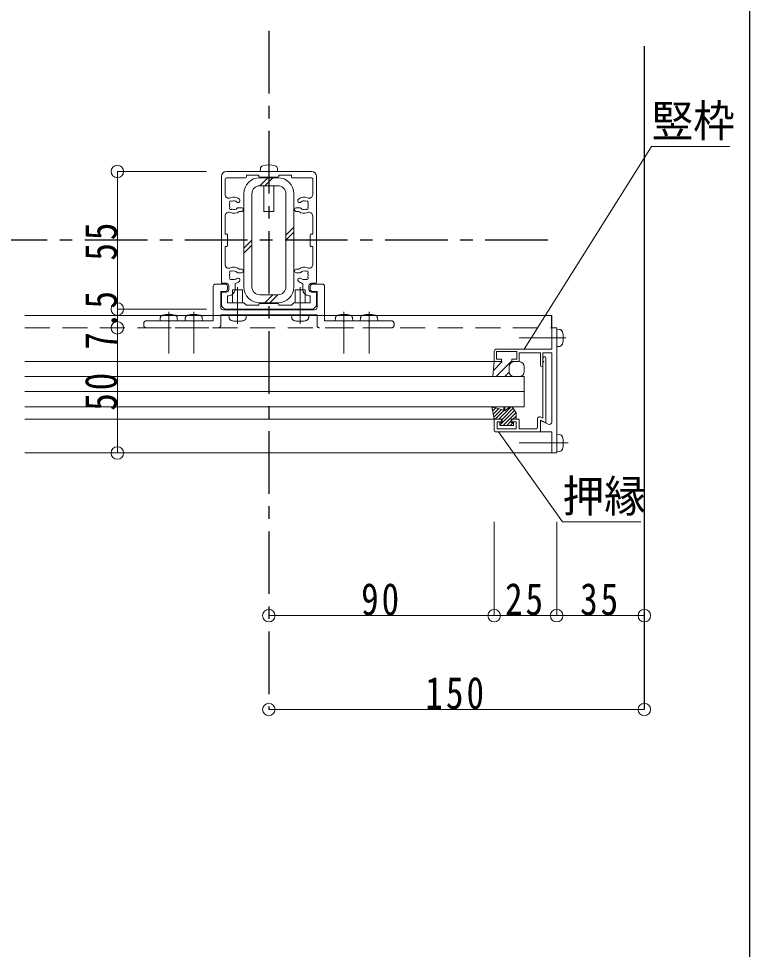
# Model space of a CAD drawing. Units: millimetres at full size, sheet at 1:5. Extents: x -1050 to 1050, y -742 to 742.
# Drawn here: x 698 to 990, y -320.2 to 51.8 of the extents above; entities that cross this region are included whole.
import ezdxf
from ezdxf.enums import TextEntityAlignment as Align

# ---------------------------------------------------------------- set-up
doc = ezdxf.new("R2010")
doc.units = ezdxf.units.MM
doc.header["$LTSCALE"] = 5
doc.linetypes.add('CHAIN1', pattern=[8, 5, -1, 1, -1])
doc.linetypes.add('DASHED2', pattern=[3, 2, -1])
for name, color, linetype in [('0-0_通り芯', 7, 'CHAIN1'), ('0-1_躯体', 134, 'Continuous'), ('1-5_図枠1_1', 7, 'Continuous')]:
    doc.layers.add(name, color=color, linetype=linetype)
for name, color, linetype, lineweight in [('0-3_寸法', 54, 'Continuous', 20), ('0-4_手摺部材', 92, 'Continuous', 20), ('0-7_ガラス', 6, 'Continuous', 20), ('0-8_その他', 11, 'Continuous', 20), ('0-9_文字', 3, 'Continuous', 20), ('0-A_支柱', 6, 'Continuous', 20), ('0-B_足元', 4, 'Continuous', 20)]:
    doc.layers.add(name, color=color, linetype=linetype, lineweight=lineweight)
doc.styles.add('ＭＳ ゴシック', font='')
doc.styles.get('ＭＳ ゴシック').set_extended_font_data('MS Gothic')

# ---------------------------------------------------------------- blocks, each defined once
blk = doc.blocks.new('dimension_origin')
at = {"color": 0, "linetype": 'Continuous', "lineweight": -2}
blk.add_circle((0, 0), 1.25, dxfattribs=at)

msp = doc.modelspace()

# ---------------------------------------------------------------- linework, layer by layer
at = {"layer": '0-0_通り芯'}
for p, q in [((798.02, 46.883), (798.02, -224.293)), ((909.462, -36.793), (-151.98, -36.793))]:
    msp.add_line(p, q, dxfattribs=at)
at = {"layer": '0-0_通り芯', "linetype": 'Continuous'}
msp.add_line((911.02, -71.793), (911.02, -66.793), dxfattribs=at)
at = {"layer": '0-1_躯体'}
msp.add_line((948.02, 40.808), (948.02, -224.293), dxfattribs=at)
at = {"layer": '0-3_寸法'}
for p, q in [((737.484, -9.293), (773.048, -9.293)), ((737.484, -9.293), (737.484, -64.293)), ((737.484, -64.293), (773.048, -64.293)), ((737.484, -64.293), (737.484, -71.793)), ((737.484, -71.793), (737.484, -121.793)), ((888.02, -186.793), (888.02, -149.293)), ((913.02, -186.793), (913.02, -149.293)), ((888.02, -186.793), (798.02, -186.793)), ((888.02, -186.793), (913.02, -186.793)), ((913.02, -186.793), (948.02, -186.793)), ((798.02, -224.293), (948.02, -224.293))]:
    msp.add_line(p, q, dxfattribs=at)
at = {"layer": '0-4_手摺部材'}
for p, q in [((775.77, -66.793), (775.77, -55.293)), ((776.77, -54.293), (780.47, -54.293)), ((781.47, -55.293), (781.47, -56.293)), ((814.57, -55.293), (814.57, -56.293)), ((819.27, -54.293), (815.57, -54.293)), ((820.27, -55.293), (820.27, -66.793)), ((780.47, -57.293), (778.77, -57.293)), ((778.77, -57.293), (778.77, -63.593)), ((783.52, -56.593), (787.52, -56.593)), ((783.52, -61.793), (783.52, -56.593)), ((787.52, -56.593), (787.52, -61.793)), ((808.52, -56.593), (812.52, -56.593)), ((808.52, -61.793), (808.52, -56.593)), ((812.52, -56.593), (812.52, -61.793)), ((815.57, -57.293), (817.27, -57.293)), ((817.27, -57.293), (817.27, -63.593)), ((911.02, -66.793), (700.52, -66.793)), ((778.77, -66.793), (778.77, -66.593)), ((778.77, -66.593), (817.27, -66.593)), ((779.77, -64.593), (816.27, -64.593)), ((782.038, -66.793), (782.02, -66.593)), ((789.02, -66.593), (782.02, -66.593)), ((789.003, -66.793), (789.02, -66.593)), ((807.038, -66.793), (807.02, -66.593)), ((814.02, -66.593), (807.02, -66.593)), ((814.003, -66.793), (814.02, -66.593)), ((914.139, -72.391), (913.02, -72.293)), ((913.02, -72.293), (913.02, -79.293)), ((888.02, -81.293), (888.02, -85.293)), ((911.02, -80.293), (889.02, -80.293)), ((906.52, -81.793), (906.52, -86.793)), ((907.52, -81.793), (911.02, -81.793)), ((907.52, -81.793), (907.52, -86.793)), ((911.02, -81.793), (911.02, -109.425)), ((914.139, -79.195), (913.02, -79.293)), ((888.02, -85.293), (700.52, -85.293)), ((907.52, -83.893), (907.52, -84.993)), ((907.82, -85.293), (907.52, -84.993)), ((907.82, -85.293), (907.52, -85.593)), ((908.72, -83.893), (908.72, -109.476)), ((907.52, -85.593), (907.52, -107.576)), ((906.464, -107.39), (907.234, -107.756)), ((888.02, -108.296), (700.52, -108.296)), ((888.02, -108.593), (888.02, -112.793)), ((890.52, -108.293), (888.32, -108.293)), ((890.72, -109.293), (889.22, -109.293)), ((889.22, -112.093), (889.22, -109.293)), ((891.02, -108.793), (891.02, -108.993)), ((895.02, -108.993), (895.02, -108.793)), ((896.82, -109.293), (895.32, -109.293)), ((897.72, -108.293), (895.52, -108.293)), ((896.82, -109.293), (896.82, -112.093)), ((898.02, -108.593), (898.02, -112.093)), ((905.32, -111.593), (905.32, -108.112)), ((908.434, -109.657), (906.52, -108.745)), ((906.52, -112.993), (906.52, -108.745)), ((906.22, -113.293), (888.52, -113.293)), ((896.82, -112.093), (889.22, -112.093)), ((904.82, -112.093), (898.02, -112.093)), ((911.02, -113.293), (911.02, -121.793)), ((914.139, -114.391), (913.02, -114.293)), ((913.02, -114.293), (913.02, -121.293)), ((700.52, -121.793), (911.061, -121.793)), ((914.139, -121.195), (913.02, -121.293))]:
    msp.add_line(p, q, dxfattribs=at)
at = {"layer": '0-4_手摺部材', "linetype": 'CHAIN1'}
for p, q in [((785.52, -55.593), (785.52, -70.193)), ((810.52, -55.593), (810.52, -70.193)), ((758.02, -65.393), (758.02, -81.993)), ((768.02, -65.393), (768.02, -81.993)), ((828.02, -65.393), (828.02, -81.993)), ((838.02, -65.393), (838.02, -81.993)), ((916.62, -75.793), (898.061, -75.793)), ((917.661, -117.793), (898.061, -117.793))]:
    msp.add_line(p, q, dxfattribs=at)
at = {"layer": '0-4_手摺部材', "linetype": 'DASHED2'}
for p, q in [((775.77, -68.993), (775.77, -66.793)), ((778.77, -70.793), (778.77, -66.793)), ((782.118, -67.712), (782.038, -66.793)), ((788.922, -67.712), (789.003, -66.793)), ((807.118, -67.712), (807.038, -66.793)), ((813.922, -67.712), (814.003, -66.793)), ((817.27, -70.793), (817.27, -66.593)), ((820.27, -68.993), (820.27, -66.793)), ((748.02, -70.793), (748.02, -69.993)), ((749.02, -68.993), (757.72, -68.993)), ((754.618, -67.874), (754.52, -68.993)), ((758.02, -69.293), (757.72, -68.993)), ((758.02, -69.293), (758.32, -68.993)), ((758.32, -68.993), (767.72, -68.993)), ((761.422, -67.874), (761.52, -68.993)), ((764.618, -67.874), (764.52, -68.993)), ((768.02, -69.293), (767.72, -68.993)), ((768.02, -69.293), (768.32, -68.993)), ((768.32, -68.993), (775.77, -68.993)), ((771.422, -67.874), (771.52, -68.993)), ((827.72, -68.993), (820.27, -68.993)), ((824.618, -67.874), (824.52, -68.993)), ((828.02, -69.293), (827.72, -68.993)), ((828.02, -69.293), (828.32, -68.993)), ((837.72, -68.993), (828.32, -68.993)), ((831.422, -67.874), (831.52, -68.993)), ((834.618, -67.874), (834.52, -68.993)), ((838.02, -69.293), (837.72, -68.993)), ((838.02, -69.293), (838.32, -68.993)), ((847.02, -68.993), (838.32, -68.993)), ((841.422, -67.874), (841.52, -68.993)), ((848.02, -70.793), (848.02, -69.993)), ((700.52, -71.793), (911.061, -71.793)), ((749.02, -71.793), (777.77, -71.793)), ((847.02, -71.793), (818.27, -71.793))]:
    msp.add_line(p, q, dxfattribs=at)
at = {"layer": '0-4_手摺部材'}
for points in [[(911.02, -121.793), (913.02, -121.793), (913.02, -71.793), (911.02, -71.793), (911.02, -80.293)], [(888.02, -85.293), (891.02, -85.293), (891.02, -84.293), (889.02, -84.293), (889.02, -81.293), (897.02, -81.293), (897.02, -84.293), (895.02, -84.293), (895.02, -85.293), (898.02, -85.293), (898.02, -81.793), (906.52, -81.793)], [(911.02, -113.293), (906.52, -113.293), (906.52, -108.793), (909.573, -110.319)]]:
    msp.add_lwpolyline(points, dxfattribs=at)
for centre, radius, start, end in [((776.77, -55.293), 1, 90, 180), ((780.47, -55.293), 1, 0, 90), ((815.57, -55.293), 1, 90, 180), ((819.27, -55.293), 1, 0, 90), ((780.47, -56.293), 1, 270, 360), ((815.57, -56.293), 1, 180, 270), ((755.913, -67.987), 1.3, 105.88085, 113.31036), ((758.02, -75.393), 9, 74.11915, 105.88085), ((760.127, -67.987), 1.3, 66.68964, 74.11915), ((765.913, -67.987), 1.3, 105.88085, 113.31036), ((768.02, -75.393), 9, 74.11915, 105.88085), ((770.127, -67.987), 1.3, 66.68964, 74.11915), ((779.77, -63.593), 1, 180, 270), ((816.27, -63.593), 1, 270, 360), ((825.913, -67.987), 1.3, 105.88085, 113.31036), ((828.02, -75.393), 9, 74.11915, 105.88085), ((830.127, -67.987), 1.3, 66.68964, 74.11915), ((835.913, -67.987), 1.3, 105.88085, 113.31036), ((838.02, -75.393), 9, 74.11915, 105.88085), ((840.127, -67.987), 1.3, 66.68964, 74.11915), ((914.026, -73.686), 1.3, 15.88085, 85), ((906.62, -75.793), 9, 344.11915, 15.88085), ((889.02, -81.293), 1, 90, 180), ((914.026, -77.9), 1.3, 275, 344.11915), ((908.12, -83.893), 0.6, 0, 180), ((907.02, -86.793), 0.5, 180, 360), ((906.12, -108.112), 0.8, 64.54, 180), ((907.32, -107.576), 0.2, 244.54, 360), ((888.32, -108.593), 0.3, 90, 180), ((890.52, -108.793), 0.5, 0, 90), ((890.72, -108.993), 0.3, 270, 360), ((895.52, -108.793), 0.5, 90, 180), ((895.32, -108.993), 0.3, 180, 270), ((897.72, -108.593), 0.3, 0, 90), ((908.52, -109.476), 0.2, 244.54, 360), ((910.02, -109.425), 1, 243.43495, 360), ((888.52, -112.793), 0.5, 180, 270), ((904.82, -111.593), 0.5, 270, 360), ((906.22, -112.993), 0.3, 270, 360), ((914.026, -115.686), 1.3, 15.88085, 85), ((906.62, -117.793), 9, 344.11915, 15.88085), ((914.026, -119.9), 1.3, 275, 344.11915)]:
    msp.add_arc(centre, radius, start, end, dxfattribs=at)
at = {"layer": '0-4_手摺部材', "linetype": 'DASHED2'}
for centre, radius, start, end in [((755.913, -67.987), 1.3, 113.31036, 175), ((760.127, -67.987), 1.3, 5, 66.68964), ((765.913, -67.987), 1.3, 113.31036, 175), ((770.127, -67.987), 1.3, 5, 66.68964), ((825.913, -67.987), 1.3, 113.31036, 175), ((830.127, -67.987), 1.3, 5, 66.68964), ((835.913, -67.987), 1.3, 113.31036, 175), ((840.127, -67.987), 1.3, 5, 66.68964), ((749.02, -69.993), 1, 90, 180), ((783.413, -67.599), 1.3, 185, 254.11915), ((785.52, -60.193), 9, 254.11915, 285.88085), ((787.627, -67.599), 1.3, 285.88085, 355), ((808.413, -67.599), 1.3, 185, 254.11915), ((810.52, -60.193), 9, 254.11915, 285.88085), ((812.627, -67.599), 1.3, 285.88085, 355), ((847.02, -69.993), 1, 0, 90), ((749.02, -70.793), 1, 180, 270), ((777.77, -70.793), 1, 270, 360), ((818.27, -70.793), 1, 180, 270), ((847.02, -70.793), 1, 270, 360)]:
    msp.add_arc(centre, radius, start, end, dxfattribs=at)
at = {"layer": '0-7_ガラス'}
for p, q in [((700.52, -97.293), (900.02, -97.293)), ((700.52, -103.293), (900.02, -103.293))]:
    msp.add_line(p, q, dxfattribs=at)
msp.add_lwpolyline([(900.02, -103.293), (900.02, -91.293), (700.52, -91.293)], dxfattribs=at)
at = {"layer": '0-8_その他'}
for p, q in [((888.02, -85.293), (887.52, -91.293)), ((887.728, -88.8), (891.234, -85.293)), ((888.77, -91.293), (894.77, -85.293)), ((896.02, -85.293), (898.02, -85.293)), ((894.02, -87.293), (894.02, -89.293)), ((900.02, -89.293), (900.02, -87.293)), ((892.306, -91.293), (894.038, -89.56)), ((895.841, -91.293), (895.848, -91.286)), ((898.02, -91.293), (896.02, -91.293)), ((887.091, -103.403), (888.002, -108.113)), ((887.187, -103.901), (887.658, -103.43)), ((891.87, -104.679), (887.237, -103.305)), ((887.416, -105.086), (888.749, -103.753)), ((887.646, -106.271), (889.84, -104.077)), ((889.866, -108.293), (894.866, -103.293)), ((891.22, -108.353), (895.649, -103.924)), ((891.895, -103.393), (891.87, -104.679)), ((891.894, -103.437), (892.038, -103.293)), ((891.995, -103.293), (892.195, -103.293)), ((892.27, -104.893), (894.27, -103.293)), ((892.295, -103.393), (892.27, -104.893)), ((895.27, -103.293), (894.27, -103.293)), ((896.77, -105.793), (895.27, -103.293)), ((887.875, -107.456), (890.93, -104.4)), ((888.452, -108.293), (892.277, -104.468)), ((890.27, -110.717), (896.179, -104.808)), ((891.609, -110.793), (896.709, -105.692)), ((895.523, -108.293), (896.77, -107.046)), ((896.77, -105.793), (896.77, -108.143)), ((888.201, -108.293), (891.22, -108.293)), ((890.27, -109.593), (890.27, -110.793)), ((890.27, -109.593), (891.22, -109.593)), ((890.27, -110.793), (895.77, -110.793)), ((891.22, -109.593), (891.22, -108.293)), ((893.023, -110.793), (894.82, -108.996)), ((894.437, -110.793), (895.637, -109.593)), ((894.82, -108.293), (896.62, -108.293)), ((894.82, -109.593), (894.82, -108.293)), ((894.82, -109.593), (895.77, -109.593)), ((895.77, -109.593), (895.77, -110.793))]:
    msp.add_line(p, q, dxfattribs=at)
for centre, radius, start, end in [((896.02, -87.293), 2, 90, 180), ((898.02, -87.293), 2, 0, 90), ((896.02, -89.293), 2, 180, 270), ((898.02, -89.293), 2, 270, 360), ((887.19, -103.393), 0.1, 61.84892, 185.71059), ((891.995, -103.393), 0.1, 90, 180), ((892.195, -103.393), 0.1, 0, 90), ((888.201, -108.093), 0.2, 185.71059, 270), ((896.62, -108.143), 0.15, 270, 360)]:
    msp.add_arc(centre, radius, start, end, dxfattribs=at)
at = {"layer": '0-9_文字'}
for points in [[(900.019, -80.293), (950.934, 0.707), (982.184, 0.707)], [(889.761, -113.293), (915.358, -149.293), (946.608, -149.293)]]:
    msp.add_lwpolyline(points, dxfattribs=at)
at = {"layer": '0-A_支柱'}
for p, q in [((815.02, -9.293), (781.02, -9.293)), ((794.02, -10.793), (794.02, -11.243)), ((794.618, -8.174), (794.52, -9.293)), ((801.422, -8.174), (801.52, -9.293)), ((802.02, -10.793), (802.02, -11.243)), ((802.02, -10.793), (807.02, -10.793)), ((807.02, -11.493), (807.02, -10.793)), ((779.02, -11.293), (779.02, -53.693)), ((780.52, -18.485), (780.52, -12.293)), ((788.72, -11.793), (781.02, -11.793)), ((794.32, -11.543), (801.72, -11.543)), ((796.02, -11.543), (796.02, -11.793)), ((800.02, -11.793), (800.02, -11.543)), ((807.32, -11.793), (815.02, -11.793)), ((815.52, -18.485), (815.52, -12.293)), ((817.02, -53.693), (817.02, -11.293)), ((796.02, -14.993), (796.02, -25.293)), ((800.02, -25.293), (800.02, -14.993)), ((785.697, -23.793), (787.02, -23.793)), ((786.097, -25.293), (787.02, -25.293)), ((796.02, -25.293), (800.02, -25.293)), ((810.343, -23.793), (809.02, -23.793)), ((809.943, -25.293), (809.02, -25.293)), ((780.52, -34.293), (780.52, -27.101)), ((815.52, -34.293), (815.52, -27.101)), ((780.52, -34.293), (781.22, -34.293)), ((781.52, -34.593), (781.52, -38.993)), ((814.52, -34.593), (814.52, -38.993)), ((815.52, -34.293), (814.82, -34.293)), ((780.52, -39.293), (781.22, -39.293)), ((780.52, -46.485), (780.52, -39.293)), ((815.52, -39.293), (814.82, -39.293)), ((815.52, -46.485), (815.52, -39.293)), ((786.097, -48.293), (787.02, -48.293)), ((809.943, -48.293), (809.02, -48.293)), ((785.697, -49.793), (787.02, -49.793)), ((810.343, -49.793), (809.02, -49.793)), ((781.02, -53.993), (779.32, -53.993)), ((782.02, -56.493), (782.02, -54.993)), ((784.52, -56.493), (784.52, -54.004)), ((811.52, -56.493), (811.52, -54.004)), ((814.02, -56.493), (814.02, -54.993)), ((815.02, -53.993), (816.72, -53.993)), ((779.02, -57.793), (779.02, -62.293)), ((779.32, -57.493), (781.02, -57.493)), ((781.52, -58.993), (782.02, -58.993)), ((781.52, -61.793), (781.52, -58.993)), ((814.52, -58.993), (814.02, -58.993)), ((814.52, -61.793), (814.52, -58.993)), ((816.72, -57.493), (815.02, -57.493)), ((817.02, -62.293), (817.02, -57.793)), ((781.52, -61.793), (788.02, -61.793)), ((789.02, -62.793), (788.02, -61.793)), ((789.02, -62.793), (794.02, -62.793)), ((794.02, -62.793), (794.02, -62.343)), ((794.32, -62.043), (801.72, -62.043)), ((802.02, -62.793), (802.02, -62.343)), ((802.02, -62.793), (807.02, -62.793)), ((807.02, -62.793), (808.02, -61.793)), ((814.52, -61.793), (808.02, -61.793)), ((781.02, -64.293), (815.02, -64.293))]:
    msp.add_line(p, q, dxfattribs=at)
msp.add_lwpolyline([(789.02, -11.493), (789.02, -10.793), (794.02, -10.793)], dxfattribs=at)
for centre, radius, start, end in [((795.913, -8.287), 1.3, 105.88085, 175), ((798.02, -15.693), 9, 74.11915, 105.88085), ((800.127, -8.287), 1.3, 5, 74.11915), ((781.02, -11.293), 2, 90, 180), ((815.02, -11.293), 2, 0, 90), ((781.02, -12.293), 0.5, 90, 180), ((788.72, -11.493), 0.3, 270, 360), ((794.32, -11.243), 0.3, 180, 270), ((801.72, -11.243), 0.3, 270, 360), ((807.32, -11.493), 0.3, 180, 270), ((815.02, -12.293), 0.5, 0, 90), ((782.02, -18.485), 1.5, 180, 294.90106), ((814.02, -18.485), 1.5, 245.09894, 360), ((784.02, -22.793), 1.75, 157.5799, 202.4201), ((782.783, -21.555), 0.5, 55.28656, 214.71344), ((782.125, -22.011), 0.3, 337.5799, 34.71344), ((784.02, -22.793), 3.25, 47.4576, 114.90106), ((783.238, -20.898), 0.3, 235.28656, 292.4201), ((784.02, -22.793), 1.75, 47.4576, 112.4201), ((785.71, -20.951), 0.75, 227.4576, 47.4576), ((810.33, -20.951), 0.75, 132.5424, 312.5424), ((812.02, -22.793), 3.25, 65.09894, 132.5424), ((812.02, -22.793), 1.75, 67.5799, 132.5424), ((812.802, -20.898), 0.3, 247.5799, 304.71344), ((813.257, -21.555), 0.5, 325.28656, 124.71344), ((813.915, -22.011), 0.3, 145.28656, 202.4201), ((812.02, -22.793), 1.75, 337.5799, 22.4201), ((782.02, -27.101), 1.5, 65.09894, 180), ((782.783, -24.03), 0.5, 145.28656, 304.71344), ((782.125, -23.575), 0.3, 325.28656, 22.4201), ((784.02, -22.793), 3.25, 245.09894, 309.71514), ((783.238, -24.688), 0.3, 67.5799, 124.71344), ((784.02, -22.793), 1.75, 247.5799, 318.18969), ((785.697, -24.293), 0.5, 90, 138.18969), ((787.02, -24.543), 0.75, 270, 90), ((809.02, -24.543), 0.75, 90, 270), ((812.02, -22.793), 3.25, 230.28486, 294.90106), ((810.343, -24.293), 0.5, 41.81031, 90), ((812.02, -22.793), 1.75, 221.81031, 292.4201), ((812.802, -24.688), 0.3, 55.28656, 112.4201), ((813.257, -24.03), 0.5, 235.28656, 34.71344), ((814.02, -27.101), 1.5, 0, 114.90106), ((813.915, -23.575), 0.3, 157.5799, 214.71344), ((781.22, -34.593), 0.3, 0, 90), ((814.82, -34.593), 0.3, 90, 180), ((781.22, -38.993), 0.3, 270, 360), ((814.82, -38.993), 0.3, 180, 270), ((782.02, -46.485), 1.5, 180, 294.90106), ((784.02, -50.793), 3.25, 50.28486, 114.90106), ((787.02, -49.043), 0.75, 270, 90), ((809.02, -49.043), 0.75, 90, 270), ((812.02, -50.793), 3.25, 65.09894, 129.71514), ((814.02, -46.485), 1.5, 245.09894, 360), ((784.02, -50.793), 1.75, 157.5799, 202.4201), ((782.783, -49.555), 0.5, 55.28656, 214.71344), ((782.783, -52.03), 0.5, 145.28656, 304.71344), ((782.125, -50.011), 0.3, 337.5799, 34.71344), ((782.125, -51.575), 0.3, 325.28656, 22.4201), ((783.238, -48.898), 0.3, 235.28656, 292.4201), ((784.02, -50.793), 1.75, 41.81031, 112.4201), ((785.71, -52.635), 0.75, 312.5424, 132.5424), ((785.697, -49.293), 0.5, 221.81031, 270), ((810.33, -52.635), 0.75, 47.4576, 227.4576), ((810.343, -49.293), 0.5, 270, 318.18969), ((812.02, -50.793), 1.75, 67.5799, 138.18969), ((812.802, -48.898), 0.3, 247.5799, 304.71344), ((813.257, -49.555), 0.5, 325.28656, 124.71344), ((813.257, -52.03), 0.5, 235.28656, 34.71344), ((813.915, -50.011), 0.3, 145.28656, 202.4201), ((813.915, -51.575), 0.3, 157.5799, 214.71344), ((812.02, -50.793), 1.75, 337.5799, 22.4201), ((779.32, -53.693), 0.3, 180, 270), ((781.02, -54.993), 1, 0, 90), ((783.238, -52.688), 0.3, 67.5799, 124.71344), ((784.02, -50.793), 1.75, 247.5799, 312.5424), ((784.02, -50.793), 3.25, 278.84988, 312.5424), ((812.02, -50.793), 3.25, 227.4576, 261.15012), ((812.02, -50.793), 1.75, 227.4576, 292.4201), ((812.802, -52.688), 0.3, 55.28656, 112.4201), ((815.02, -54.993), 1, 90, 180), ((816.72, -53.693), 0.3, 270, 360), ((779.32, -57.793), 0.3, 90, 180), ((781.02, -56.493), 1, 270, 360), ((782.02, -56.493), 2.5, 270, 360), ((814.02, -56.493), 2.5, 180, 270), ((815.02, -56.493), 1, 180, 270), ((816.72, -57.793), 0.3, 0, 90), ((781.02, -62.293), 2, 180, 270), ((794.32, -62.343), 0.3, 90, 180), ((801.72, -62.343), 0.3, 0, 90), ((815.02, -62.293), 2, 270, 360)]:
    msp.add_arc(centre, radius, start, end, dxfattribs=at)
at = {"layer": '0-B_足元'}
for p, q in [((794.42, -14.993), (797.62, -11.793)), ((794.42, -11.793), (801.62, -11.793)), ((796.42, -14.993), (799.62, -11.793)), ((788.02, -18.193), (788.02, -55.393)), ((791.22, -18.193), (791.22, -55.393)), ((794.42, -14.993), (801.62, -14.993)), ((804.82, -18.193), (804.82, -55.393)), ((808.02, -18.193), (808.02, -55.393)), ((804.82, -34.793), (808.02, -31.593)), ((788.02, -39.993), (791.22, -36.793)), ((804.82, -36.793), (808.02, -33.593)), ((788.02, -41.993), (791.22, -38.793)), ((794.42, -58.593), (801.62, -58.593)), ((796.42, -61.793), (799.62, -58.593)), ((798.42, -61.793), (801.62, -58.593)), ((801.62, -61.793), (794.42, -61.793))]:
    msp.add_line(p, q, dxfattribs=at)
for centre, radius, start, end in [((794.42, -18.193), 6.4, 90, 180), ((801.62, -18.193), 6.4, 0, 90), ((794.42, -18.193), 3.2, 90, 180), ((801.62, -18.193), 3.2, 0, 90), ((794.42, -55.393), 6.4, 180, 270), ((794.42, -55.393), 3.2, 180, 270), ((801.62, -55.393), 3.2, 270, 360), ((801.62, -55.393), 6.4, 270, 360)]:
    msp.add_arc(centre, radius, start, end, dxfattribs=at)
at = {"layer": '1-5_図枠1_1'}
msp.add_line((990, 682.5), (990, -707.5), dxfattribs=at)

# ---------------------------------------------------------------- block references
at = {"layer": '0-3_寸法', "xscale": 2, "yscale": 2}
for p, rotation in [((737.484, -9.293), 90), ((737.484, -64.293), 270), ((737.484, -64.293), 90), ((737.484, -71.793), 270), ((737.484, -71.793), 90), ((737.484, -121.793), 270), ((798.02, -186.793), 180), ((888.02, -186.793), 180), ((913.02, -186.793), 180), ((798.02, -224.293), 180)]:
    msp.add_blockref('dimension_origin', p, dxfattribs=dict(at, rotation=rotation))
for p in [(888.02, -186.793), (913.02, -186.793), (948.02, -186.793), (948.02, -224.293)]:
    msp.add_blockref('dimension_origin', p, dxfattribs=at)

# ---------------------------------------------------------------- texts
at = {"layer": '0-3_寸法', "char_height": 12.83, "attachment_point": 7, "rotation": 90, "style": 'ＭＳ ゴシック'}
for s, insert in [('\\T1.17;\\W0.8;55', (737.484, -44.918)), ('\\T1.18;\\W0.8;7.5', (737.484, -80.543)), ('\\T1.17;\\W0.8;50', (737.484, -104.918))]:
    msp.add_mtext(s, dxfattribs=dict(at, insert=insert))
at = {"layer": '0-3_寸法', "char_height": 12.83, "attachment_point": 7, "style": 'ＭＳ ゴシック'}
for s, insert in [('\\T1.17;\\W0.8;90', (834.895, -186.793)), ('\\T1.17;\\W0.8;25', (892.395, -186.793)), ('\\T1.17;\\W0.8;35', (922.395, -186.793)), ('\\T1.18;\\W0.8;150', (860.52, -224.293))]:
    msp.add_mtext(s, dxfattribs=dict(at, insert=insert))
at = {"layer": '0-9_文字', "style": 'ＭＳ ゴシック', "width": 0.95}
for s, p in [('竪枠', (950.934, 0.707)), ('押縁', (915.358, -149.293))]:
    msp.add_text(s, height=12.83, dxfattribs=at).set_placement(p, align=Align.BOTTOM_LEFT)

doc.saveas('drawing.dxf')
